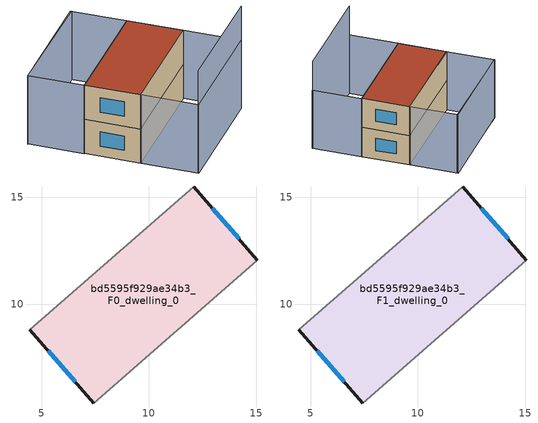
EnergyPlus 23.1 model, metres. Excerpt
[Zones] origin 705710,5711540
bd5595f929ae34b3_F0_dwelling_0
 floor ground (EU_floor_Construction): 12.08,15.47 15.05,12.07 7.43,5.41 4.44,8.83 z0
 wall outside (EU_wall_Construction): 15.05,12.07 12.08,15.47 / 4.44,8.83 7.43,5.41 z0:3
 wall adiabatic (EU_wall_Construction): 12.08,15.47 4.44,8.83 / 7.43,5.41 15.05,12.07 z0:3
 window (EU_Window_Construction): 14.19,13.05 12.94,14.49 / 5.3,7.85 6.56,6.4 z0.87:2.13
bd5595f929ae34b3_F1_dwelling_0
 floor to bd5595f929ae34b3_F0_dwelling_0 (EU_floor_Construction): 12.08,15.47 15.05,12.07 7.43,5.41 4.44,8.83 z3
 wall outside (EU_wall_Construction): 15.05,12.07 12.08,15.47 / 4.44,8.83 7.43,5.41 z3:6
 wall adiabatic (EU_wall_Construction): 12.08,15.47 4.44,8.83 / 7.43,5.41 15.05,12.07 z3:6
 window (EU_Window_Construction): 14.19,13.05 12.94,14.49 / 5.3,7.85 6.56,6.4 z3.87:5.13
 roof outside (EU_roof_Construction): 15.05,12.07 12.08,15.47 4.44,8.83 7.43,5.41 z6
shading: 10.43,1.97 18.09,8.62 z0:9; 9.17,18.8 1.47,12.19 / 10.46,1.94 7.42,5.42 / 7.42,5.42 15.07,12.09 / 15.07,12.09 18.1,8.61 / 18.1,8.61 10.46,1.94 / 1.49,12.21 9.12,18.87 / 9.12,18.87 12.08,15.47 / 12.08,15.47 4.45,8.81 / 4.45,8.81 1.49,12.21 z0:6
[Building]
EU S2 Campaign: North Axis=0; Terrain=City; Solar Distribution=FullExterior
[Site:Location]
London: Latitude=51.5; Longitude=-0.5; Time Zone=0; Elevation=25
[SizingPeriod:WeatherFileDays]
AnnualSizingPeriod: Begin Month=1; Begin Day of Month=1; End Month=12; End Day of Month=31; Day of Week for Start Day=Monday; Use Weather File Daylight Saving Period=No; Use Weather File Rain and Snow Indicators=No
[MATERIAL]
EU_InternalMass_Material: Roughness=MediumRough; Thickness=0.1; Conductivity=1; Density=1800; Specific Heat=900; Thermal Absorptance=0.9; Solar Absorptance=0.7; Visible Absorptance=0.7
[MATERIAL:NOMASS] Roughness=MediumRough; Thermal Absorptance=0.9; Solar Absorptance=0.7; Visible Absorptance=0.7
Name | Thermal Resistance
EU_wall_NoMass | 0.724719
EU_roof_NoMass | 2.98947
EU_floor_NoMass | 2.39157
[WINDOWMATERIAL:SIMPLEGLAZINGSYSTEM]
EU_Window_SimpleGlazing: UFactor=2.63425; Solar Heat Gain Coefficient=0.76; Visible Transmittance=0.76
[CONSTRUCTION]
EU_wall_Construction: EU_wall_NoMass
EU_roof_Construction: EU_roof_NoMass
EU_floor_Construction: EU_floor_NoMass
EU_Window_Construction: EU_Window_SimpleGlazing
EU_InternalMass_Construction: EU_InternalMass_Material
[ZONE] Type=1; Multiplier=1; Ceiling Height=autocalculate; Floor Area=autocalculate; Part of Total Floor Area=Yes
Name | Volume
bd5595f929ae34b3_F0_dwelling_0 | 137.42
bd5595f929ae34b3_F1_dwelling_0 | 137.419
[INTERNALMASS] Construction=EU_InternalMass_Construction; Surface Area=45.8067
Name | Zone or ZoneList
bd5595f929ae34b3_F0_dwelling_0_EU_InternalMass | bd5595f929ae34b3_F0_dwelling_0
bd5595f929ae34b3_F1_dwelling_0_EU_InternalMass | bd5595f929ae34b3_F1_dwelling_0
[OTHEREQUIPMENT] Fuel Type=Electricity; Design Level Calculation Method=Watts/Area; Power per Zone Floor Area=1; Fraction Latent=0; Fraction Radiant=0; Fraction Lost=0; Carbon Dioxide Generation Rate=0; EndUse Subcategory=EU_Step8_InternalGains
Name | Zone or ZoneList or Space or SpaceList | Schedule
EU_Step8_InternalGain_bd5595f929ae34b3_F0_dwelling_0_f000 | bd5595f929ae34b3_F0_dwelling_0 | EU_Step8_GainSchedule_bd5595f929ae34b3_F0_dwelling_0_f000
EU_Step8_InternalGain_bd5595f929ae34b3_F1_dwelling_0_f000 | bd5595f929ae34b3_F1_dwelling_0 | EU_Step8_GainSchedule_bd5595f929ae34b3_F1_dwelling_0_f000
[ZONEVENTILATION:DESIGNFLOWRATE] Schedule=EU_AlwaysOn; Design Flow Rate Calculation Method=AirChanges/Hour; Air Changes per Hour=0.418135; Ventilation Type=Natural; Fan Pressure Rise=0; Fan Total Efficiency=1; Constant Term Coefficient=1; Temperature Term Coefficient=0; Velocity Term Coefficient=0; Velocity Squared Term Coefficient=0; Minimum Indoor Temperature=-100; Maximum Indoor Temperature=100; Delta Temperature=-100; Minimum Outdoor Temperature=-100; Maximum Outdoor Temperature=100; Maximum Wind Speed=40
Name | Zone or ZoneList or Space or SpaceList
EU_ConstantAir_bd5595f929ae34b3_F0_dwelling_0 | bd5595f929ae34b3_F0_dwelling_0
EU_ConstantAir_bd5595f929ae34b3_F1_dwelling_0 | bd5595f929ae34b3_F1_dwelling_0
[HVACTEMPLATE:THERMOSTAT] Constant Heating Setpoint=20; Constant Cooling Setpoint=50
EU_HeatOnly_bd5595f929ae34b3_F0_dwelling_0; EU_HeatOnly_bd5595f929ae34b3_F1_dwelling_0
[HVACTEMPLATE:ZONE:IDEALLOADSAIRSYSTEM] System Availability Schedule=EU_AlwaysOn; Maximum Heating Supply Air Temperature=50; Minimum Cooling Supply Air Temperature=13; Maximum Heating Supply Air Humidity Ratio=0.0156; Minimum Cooling Supply Air Humidity Ratio=0.0077; Heating Limit=NoLimit; Cooling Limit=NoLimit; Heating Availability Schedule=EU_AlwaysOn; Cooling Availability Schedule=EU_CoolingOff; Dehumidification Control Type=ConstantSensibleHeatRatio; Cooling Sensible Heat Ratio=0.7; Dehumidification Setpoint=60; Humidification Control Type=None; Humidification Setpoint=30; Outdoor Air Method=None; Outdoor Air Flow Rate per Person=0.00944; Outdoor Air Flow Rate per Zone Floor Area=0; Outdoor Air Flow Rate per Zone=0; Demand Controlled Ventilation Type=None; Outdoor Air Economizer Type=NoEconomizer; Heat Recovery Type=None; Sensible Heat Recovery Effectiveness=0.7; Latent Heat Recovery Effectiveness=0.65
Name | Template Thermostat
bd5595f929ae34b3_F0_dwelling_0 | EU_HeatOnly_bd5595f929ae34b3_F0_dwelling_0
bd5595f929ae34b3_F1_dwelling_0 | EU_HeatOnly_bd5595f929ae34b3_F1_dwelling_0
[SIZING:ZONE] Zone Cooling Design Supply Air Temperature Input Method=SupplyAirTemperature; Zone Cooling Design Supply Air Temperature=13; Zone Heating Design Supply Air Temperature Input Method=SupplyAirTemperature; Zone Heating Design Supply Air Temperature=50; Zone Cooling Design Supply Air Humidity Ratio=0.008; Zone Heating Design Supply Air Humidity Ratio=0.008; Cooling Design Air Flow Method=DesignDay; Cooling Design Air Flow Rate=0; Cooling Minimum Air Flow per Zone Floor Area=0.000762; Cooling Minimum Air Flow=0; Cooling Minimum Air Flow Fraction=0.2; Heating Design Air Flow Method=DesignDay; Heating Design Air Flow Rate=0; Heating Maximum Air Flow per Zone Floor Area=0.002032; Heating Maximum Air Flow=0.141576; Heating Maximum Air Flow Fraction=0.3; Account for Dedicated Outdoor Air System=No; Dedicated Outdoor Air System Control Strategy=NeutralSupplyAir; Dedicated Outdoor Air Low Setpoint Temperature for Design=autosize; Dedicated Outdoor Air High Setpoint Temperature for Design=autosize; Zone Load Sizing Method=Sensible Load Only No Latent Load; Zone Latent Cooling Design Supply Air Humidity Ratio Input Method=HumidityRatioDifference; Zone Cooling Design Supply Air Humidity Ratio Difference=0.005; Zone Latent Heating Design Supply Air Humidity Ratio Input Method=HumidityRatioDifference; Zone Humidification Design Supply Air Humidity Ratio Difference=0.005
bd5595f929ae34b3_F0_dwelling_0; bd5595f929ae34b3_F1_dwelling_0
[SCHEDULE:CONSTANT]
Name | Hourly Value
EU_AlwaysOn | 1
EU_CoolingOff | 0
[SCHEDULE:FILE] Column Number=1; Rows to Skip at Top=0; Number of Hours of Data=8760; Column Separator=Comma; Interpolate to Timestep=No; Minutes per Item=60; Adjust Schedule for Daylight Savings=Yes
Name | File
EU_Step8_GainSchedule_bd5595f929ae34b3_F0_dwelling_0_f000 | ../../schedules/bd5595f929ae34b3/bd5595f929ae34b3_F0_dwelling_0_f000_gain.csv
EU_Step8_GainSchedule_bd5595f929ae34b3_F1_dwelling_0_f000 | ../../schedules/bd5595f929ae34b3/bd5595f929ae34b3_F1_dwelling_0_f000_gain.csv
